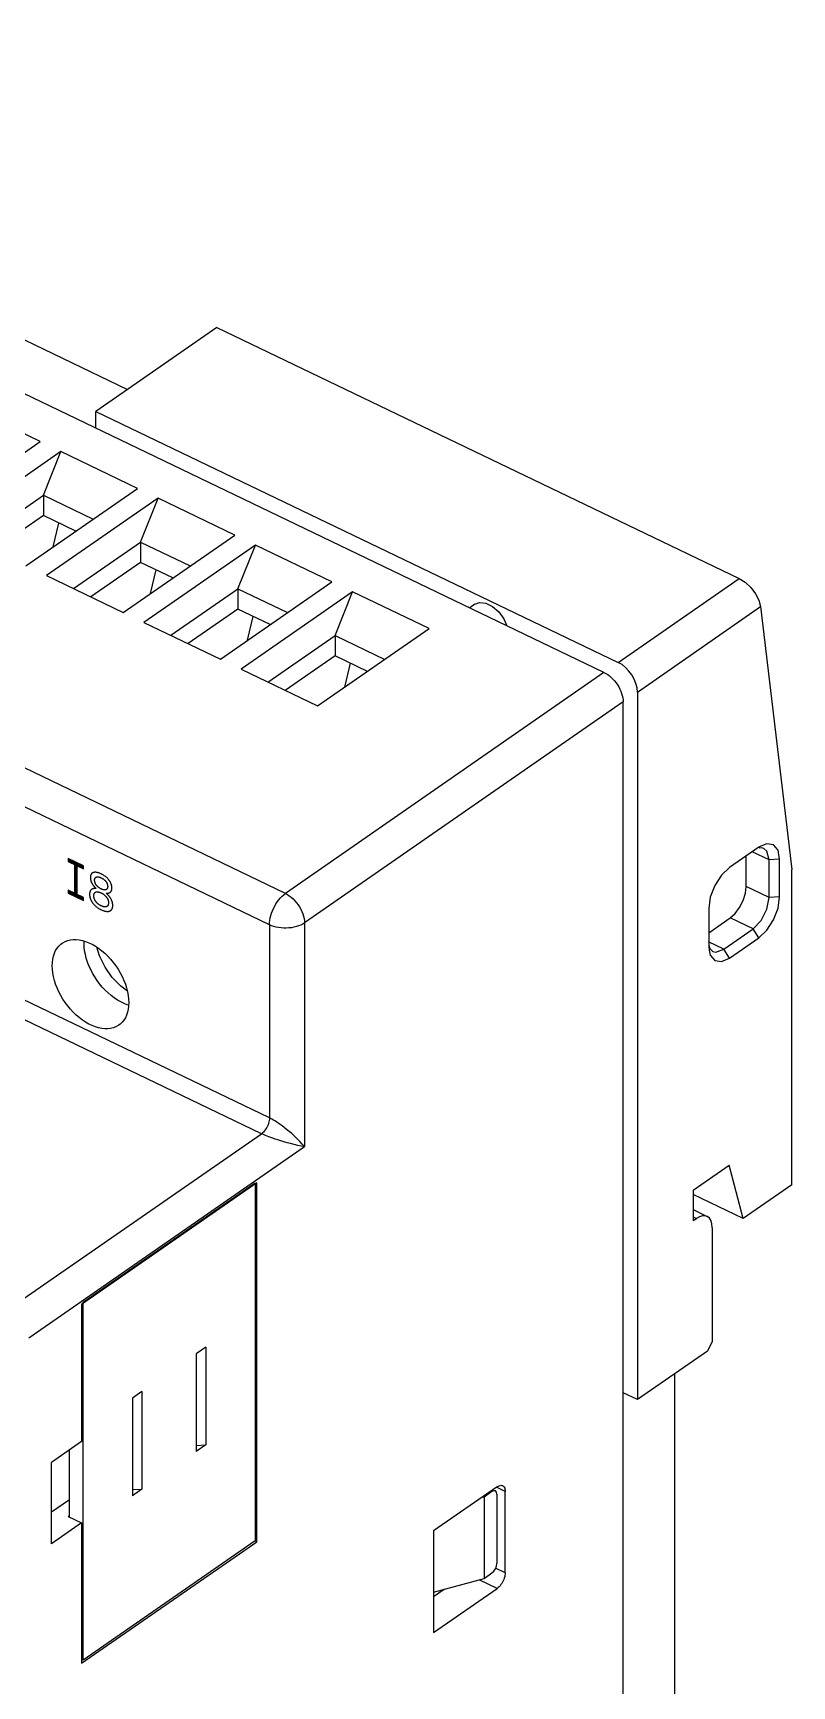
# Model space of a CAD drawing. Extents: x 0 to 420, y 0 to 297.
# Drawn here: x 211.7 to 242.1, y 151.5 to 217.9 of the extents above; entities that cross this region are included whole.
import ezdxf

# ---------------------------------------------------------------- set-up
doc = ezdxf.new("R2010")
doc.units = 0
doc.header["$LTSCALE"] = 23.1
doc.layers.add('40000_ISO', color=7, linetype='CONTINUOUS')

msp = doc.modelspace()

# ---------------------------------------------------------------- linework, layer by layer
at = {"layer": '40000_ISO', "color": 7, "linetype": 'CONTINUOUS'}
for p, q in [((234.595, 192.178), (181.183, 217.852)), ((221.798, 183.304), (168.387, 208.978)), ((205.977, 208.099), (215.459, 203.542)), ((221.158, 182.044), (167.747, 207.718)), ((219.048, 206.031), (214.19, 202.662)), ((219.048, 206.031), (240.028, 195.946)), ((211.955, 201.445), (208.881, 202.923)), ((214.19, 201.986), (214.19, 202.662)), ((214.19, 202.662), (235.171, 192.577)), ((207.476, 198.34), (211.955, 201.445)), ((212.785, 201.047), (208.306, 197.941)), ((212.081, 199.291), (212.785, 201.047)), ((215.859, 199.569), (212.785, 201.047)), ((221.158, 174.287), (167.747, 199.961)), ((220.838, 173.657), (167.427, 199.331)), ((209.385, 197.422), (212.081, 199.291)), ((211.38, 196.463), (215.859, 199.569)), ((212.081, 199.291), (212.081, 198.475)), ((212.081, 199.291), (214.075, 198.332)), ((216.689, 199.17), (212.21, 196.064)), ((215.985, 197.414), (216.689, 199.17)), ((219.763, 197.692), (216.689, 199.17)), ((212.081, 198.475), (210.081, 197.087)), ((213.38, 197.85), (212.081, 198.475)), ((212.472, 197.221), (212.701, 198.176)), ((213.289, 195.545), (215.985, 197.414)), ((215.284, 194.586), (219.763, 197.692)), ((215.985, 197.414), (215.985, 196.598)), ((215.985, 197.414), (217.979, 196.456)), ((220.593, 197.293), (216.114, 194.188)), ((219.889, 195.538), (220.593, 197.293)), ((223.667, 195.816), (220.593, 197.293)), ((215.985, 196.598), (213.985, 195.211)), ((217.284, 195.974), (215.985, 196.598)), ((212.21, 196.064), (215.284, 194.586)), ((216.376, 195.344), (216.605, 196.3)), ((219.188, 192.71), (223.667, 195.816)), ((235.171, 192.577), (240.028, 195.946)), ((240.028, 195.946), (240.269, 195.796)), ((240.269, 195.796), (240.495, 195.587)), ((217.193, 193.669), (219.889, 195.538)), ((219.889, 195.538), (219.889, 194.721)), ((219.889, 195.538), (221.884, 194.579)), ((224.497, 195.417), (220.018, 192.311)), ((223.793, 193.661), (224.497, 195.417)), ((227.571, 193.939), (224.497, 195.417)), ((240.495, 195.587), (240.686, 195.338)), ((240.686, 195.338), (240.821, 195.075)), ((219.889, 194.721), (217.889, 193.334)), ((221.188, 194.097), (219.889, 194.721)), ((229.413, 194.913), (229.206, 194.769)), ((229.413, 194.913), (229.599, 194.983)), ((229.599, 194.983), (229.85, 194.959)), ((229.85, 194.959), (230.117, 194.831)), ((230.117, 194.831), (230.368, 194.613)), ((230.368, 194.613), (230.572, 194.333)), ((235.939, 191.391), (240.887, 194.822)), ((240.821, 195.075), (240.887, 194.822)), ((240.887, 194.822), (242.146, 184.264)), ((216.114, 194.188), (219.188, 192.71)), ((220.28, 193.468), (220.509, 194.423)), ((223.092, 190.833), (227.571, 193.939)), ((230.572, 194.333), (230.692, 194.054)), ((221.097, 191.792), (223.793, 193.661)), ((223.793, 193.661), (223.793, 192.845)), ((223.793, 193.661), (225.788, 192.703)), ((223.793, 192.845), (221.793, 191.458)), ((225.092, 192.22), (223.793, 192.845)), ((224.184, 191.591), (224.413, 192.547)), ((235.321, 192.49), (235.171, 192.577)), ((235.465, 192.374), (235.321, 192.49)), ((220.018, 192.311), (223.092, 190.833)), ((234.595, 192.178), (221.798, 183.304)), ((234.595, 192.178), (234.67, 192.138)), ((234.67, 192.138), (234.745, 192.09)), ((234.745, 192.09), (234.818, 192.035)), ((234.818, 192.035), (234.889, 191.974)), ((234.889, 191.974), (234.957, 191.908)), ((234.957, 191.908), (235.022, 191.835)), ((235.022, 191.835), (235.083, 191.758)), ((235.598, 192.234), (235.465, 192.374)), ((235.714, 192.077), (235.598, 192.234)), ((235.81, 191.907), (235.714, 192.077)), ((235.881, 191.732), (235.81, 191.907)), ((235.083, 191.758), (235.138, 191.678)), ((235.138, 191.678), (235.189, 191.594)), ((235.189, 191.594), (235.234, 191.508)), ((235.234, 191.508), (235.273, 191.42)), ((235.273, 191.42), (235.305, 191.333)), ((235.305, 191.333), (235.33, 191.245)), ((235.33, 191.245), (235.349, 191.158)), ((235.349, 191.158), (235.36, 191.074)), ((235.924, 191.558), (235.881, 191.732)), ((235.939, 191.391), (235.924, 191.558)), ((235.939, 191.391), (235.939, 162.977)), ((235.363, 190.992), (222.567, 182.118)), ((235.36, 191.074), (235.363, 190.992)), ((235.363, 119.14), (235.363, 190.992)), ((240.89, 185.206), (240.818, 185.16)), ((241.136, 185.3), (240.89, 185.206)), ((241.406, 185.257), (241.136, 185.3)), ((241.586, 185.038), (241.406, 185.257)), ((213.074, 184.705), (213.074, 184.583)), ((213.688, 184.41), (213.074, 184.705)), ((213.688, 184.369), (213.074, 184.664)), ((213.688, 184.328), (213.074, 184.624)), ((213.074, 184.583), (213.688, 184.287)), ((240.818, 185.16), (239.634, 184.339)), ((240.305, 183.586), (240.305, 184.805)), ((241.227, 184.653), (240.554, 184.977)), ((240.907, 185.139), (240.831, 185.116)), ((241.021, 185.111), (240.907, 185.139)), ((241.142, 185.002), (241.021, 185.111)), ((241.227, 184.653), (241.142, 185.002)), ((241.65, 184.676), (241.227, 184.653)), ((241.227, 183.143), (241.227, 184.653)), ((241.65, 184.676), (241.586, 185.038)), ((241.65, 183.165), (241.65, 184.676)), ((213.323, 184.463), (213.323, 183.32)), ((213.362, 184.444), (213.362, 183.301)), ((213.4, 184.426), (213.4, 183.283)), ((213.439, 183.264), (213.439, 184.407)), ((213.688, 184.287), (213.688, 184.41)), ((213.968, 183.978), (213.967, 183.967)), ((213.967, 183.967), (213.967, 183.955)), ((213.967, 183.955), (213.967, 183.943)), ((213.967, 183.943), (213.967, 183.93)), ((213.967, 183.93), (213.967, 183.917)), ((213.967, 183.917), (213.968, 183.903)), ((213.97, 183.99), (213.968, 183.978)), ((213.968, 183.903), (213.97, 183.89)), ((213.971, 184.001), (213.97, 183.99)), ((213.97, 183.89), (213.972, 183.877)), ((213.973, 184.012), (213.971, 184.001)), ((213.972, 183.877), (213.974, 183.863)), ((213.976, 184.023), (213.973, 184.012)), ((213.974, 183.863), (213.977, 183.849)), ((213.979, 184.033), (213.976, 184.023)), ((213.977, 183.849), (213.98, 183.835)), ((213.982, 184.043), (213.979, 184.033)), ((213.986, 184.052), (213.982, 184.043)), ((213.99, 184.061), (213.986, 184.052)), ((213.994, 184.069), (213.99, 184.061)), ((213.999, 184.077), (213.994, 184.069)), ((214.004, 184.085), (213.999, 184.077)), ((214.01, 184.092), (214.004, 184.085)), ((214.016, 184.099), (214.01, 184.092)), ((214.022, 184.105), (214.016, 184.099)), ((214.029, 184.111), (214.022, 184.105)), ((214.036, 184.117), (214.029, 184.111)), ((214.044, 184.122), (214.036, 184.117)), ((214.052, 184.127), (214.044, 184.122)), ((214.061, 184.131), (214.052, 184.127)), ((214.069, 184.135), (214.061, 184.131)), ((214.078, 184.139), (214.069, 184.135)), ((214.087, 184.142), (214.078, 184.139)), ((214.097, 184.145), (214.087, 184.142)), ((214.107, 184.147), (214.097, 184.145)), ((214.118, 184.149), (214.107, 184.147)), ((214.13, 184.151), (214.118, 184.149)), ((214.142, 184.152), (214.13, 184.151)), ((214.138, 183.843), (214.139, 183.852)), ((214.139, 183.86), (214.14, 183.868)), ((214.139, 183.852), (214.139, 183.86)), ((214.14, 183.868), (214.141, 183.876)), ((214.141, 183.876), (214.143, 183.884)), ((214.154, 184.153), (214.142, 184.152)), ((214.143, 183.884), (214.145, 183.892)), ((214.145, 183.892), (214.147, 183.899)), ((214.147, 183.899), (214.15, 183.906)), ((214.15, 183.906), (214.153, 183.914)), ((214.153, 183.914), (214.156, 183.92)), ((214.167, 184.153), (214.154, 184.153)), ((214.156, 183.92), (214.16, 183.927)), ((214.16, 183.927), (214.165, 183.933)), ((214.165, 183.933), (214.169, 183.938)), ((214.179, 184.152), (214.167, 184.153)), ((214.169, 183.938), (214.174, 183.943)), ((214.174, 183.943), (214.179, 183.947)), ((214.192, 184.152), (214.179, 184.152)), ((214.179, 183.947), (214.184, 183.951)), ((214.184, 183.951), (214.189, 183.955)), ((214.189, 183.955), (214.195, 183.958)), ((214.208, 184.15), (214.192, 184.152)), ((214.195, 183.958), (214.201, 183.96)), ((214.201, 183.96), (214.207, 183.963)), ((214.207, 183.963), (214.213, 183.965)), ((214.224, 184.148), (214.208, 184.15)), ((214.213, 183.965), (214.219, 183.967)), ((214.219, 183.967), (214.228, 183.968)), ((214.24, 184.145), (214.224, 184.148)), ((214.228, 183.968), (214.236, 183.97)), ((214.236, 183.97), (214.244, 183.97)), ((214.257, 184.141), (214.24, 184.145)), ((214.244, 183.97), (214.253, 183.971)), ((214.253, 183.971), (214.262, 183.971)), ((214.273, 184.137), (214.257, 184.141)), ((214.262, 183.971), (214.271, 183.97)), ((214.271, 183.97), (214.281, 183.969)), ((214.29, 184.132), (214.273, 184.137)), ((214.281, 183.969), (214.29, 183.968)), ((214.308, 184.126), (214.29, 184.132)), ((214.29, 183.968), (214.3, 183.966)), ((214.3, 183.966), (214.311, 183.964)), ((214.327, 184.12), (214.308, 184.126)), ((214.311, 183.964), (214.321, 183.961)), ((214.321, 183.961), (214.331, 183.958)), ((214.345, 184.113), (214.327, 184.12)), ((214.331, 183.958), (214.342, 183.955)), ((214.342, 183.955), (214.354, 183.951)), ((214.363, 184.105), (214.345, 184.113)), ((214.354, 183.951), (214.365, 183.946)), ((214.382, 184.097), (214.363, 184.105)), ((214.365, 183.946), (214.377, 183.941)), ((214.377, 183.941), (214.388, 183.936)), ((214.4, 184.088), (214.382, 184.097)), ((214.388, 183.936), (214.4, 183.931)), ((214.418, 184.079), (214.4, 184.088)), ((214.4, 183.931), (214.412, 183.925)), ((214.412, 183.925), (214.423, 183.919)), ((214.437, 184.07), (214.418, 184.079)), ((214.423, 183.919), (214.435, 183.913)), ((214.435, 183.913), (214.446, 183.906)), ((214.455, 184.06), (214.437, 184.07)), ((214.446, 183.906), (214.458, 183.899)), ((214.474, 184.049), (214.455, 184.06)), ((214.458, 183.899), (214.469, 183.892)), ((214.469, 183.892), (214.479, 183.885)), ((214.492, 184.038), (214.474, 184.049)), ((214.479, 183.885), (214.489, 183.878)), ((214.489, 183.878), (214.5, 183.871)), ((214.51, 184.026), (214.492, 184.038)), ((214.5, 183.871), (214.51, 183.863)), ((214.527, 184.015), (214.51, 184.026)), ((214.51, 183.863), (214.519, 183.855)), ((214.519, 183.855), (214.529, 183.846)), ((214.543, 184.003), (214.527, 184.015)), ((214.56, 183.991), (214.543, 184.003)), ((214.576, 183.979), (214.56, 183.991)), ((214.592, 183.965), (214.576, 183.979)), ((214.608, 183.952), (214.592, 183.965)), ((214.623, 183.938), (214.608, 183.952)), ((214.637, 183.924), (214.623, 183.938)), ((214.652, 183.91), (214.637, 183.924)), ((214.666, 183.895), (214.652, 183.91)), ((214.68, 183.88), (214.666, 183.895)), ((214.694, 183.865), (214.68, 183.88)), ((214.704, 183.852), (214.694, 183.865)), ((214.715, 183.839), (214.704, 183.852)), ((239.316, 184.038), (239.046, 183.621)), ((239.634, 184.339), (239.316, 184.038)), ((242.146, 171.608), (242.146, 184.264)), ((213.074, 183.44), (213.074, 183.317)), ((213.688, 183.144), (213.074, 183.44)), ((213.074, 183.399), (213.688, 183.103)), ((213.688, 183.063), (213.074, 183.358)), ((213.074, 183.317), (213.688, 183.022)), ((213.935, 183.285), (213.934, 183.269)), ((213.934, 183.269), (213.934, 183.254)), ((213.934, 183.254), (213.935, 183.239)), ((213.937, 183.315), (213.935, 183.3)), ((213.935, 183.3), (213.935, 183.285)), ((213.935, 183.239), (213.936, 183.223)), ((213.936, 183.223), (213.938, 183.207)), ((213.939, 183.33), (213.937, 183.315)), ((213.938, 183.207), (213.94, 183.191)), ((213.941, 183.344), (213.939, 183.33)), ((213.94, 183.191), (213.943, 183.175)), ((213.945, 183.358), (213.941, 183.344)), ((213.949, 183.371), (213.945, 183.358)), ((213.953, 183.384), (213.949, 183.371)), ((213.958, 183.395), (213.953, 183.384)), ((213.964, 183.406), (213.958, 183.395)), ((213.97, 183.417), (213.964, 183.406)), ((213.976, 183.427), (213.97, 183.417)), ((213.984, 183.436), (213.976, 183.427)), ((213.98, 183.835), (213.983, 183.822)), ((213.983, 183.822), (213.987, 183.809)), ((213.991, 183.445), (213.984, 183.436)), ((213.987, 183.809), (213.992, 183.795)), ((214, 183.453), (213.991, 183.445)), ((213.992, 183.795), (213.997, 183.782)), ((213.997, 183.782), (214.002, 183.769)), ((214.01, 183.461), (214, 183.453)), ((214.002, 183.769), (214.007, 183.755)), ((214.007, 183.755), (214.013, 183.742)), ((214.019, 183.468), (214.01, 183.461)), ((214.013, 183.742), (214.02, 183.729)), ((214.03, 183.475), (214.019, 183.468)), ((214.02, 183.729), (214.027, 183.715)), ((214.027, 183.715), (214.034, 183.702)), ((214.04, 183.48), (214.03, 183.475)), ((214.034, 183.702), (214.042, 183.688)), ((214.052, 183.485), (214.04, 183.48)), ((214.042, 183.688), (214.05, 183.675)), ((214.05, 183.675), (214.059, 183.662)), ((214.063, 183.49), (214.052, 183.485)), ((214.059, 183.662), (214.068, 183.649)), ((214.077, 183.494), (214.063, 183.49)), ((214.068, 183.649), (214.077, 183.636)), ((214.077, 183.636), (214.086, 183.623)), ((214.091, 183.498), (214.077, 183.494)), ((214.086, 183.623), (214.095, 183.612)), ((214.105, 183.501), (214.091, 183.498)), ((214.095, 183.612), (214.104, 183.601)), ((214.104, 183.601), (214.113, 183.59)), ((214.12, 183.503), (214.105, 183.501)), ((214.106, 183.229), (214.107, 183.239)), ((214.106, 183.22), (214.106, 183.229)), ((214.106, 183.21), (214.106, 183.22)), ((214.106, 183.198), (214.106, 183.21)), ((214.106, 183.186), (214.106, 183.198)), ((214.107, 183.174), (214.106, 183.186)), ((214.107, 183.239), (214.108, 183.248)), ((214.108, 183.248), (214.109, 183.257)), ((214.109, 183.257), (214.111, 183.266)), ((214.111, 183.266), (214.113, 183.275)), ((214.113, 183.59), (214.123, 183.579)), ((214.113, 183.275), (214.116, 183.283)), ((214.116, 183.283), (214.119, 183.292)), ((214.119, 183.292), (214.122, 183.3)), ((214.136, 183.504), (214.12, 183.503)), ((214.122, 183.3), (214.126, 183.307)), ((214.123, 183.579), (214.132, 183.568)), ((214.126, 183.307), (214.13, 183.315)), ((214.13, 183.315), (214.135, 183.321)), ((214.132, 183.568), (214.142, 183.558)), ((214.135, 183.321), (214.14, 183.328)), ((214.151, 183.504), (214.136, 183.504)), ((214.138, 183.835), (214.138, 183.843)), ((214.138, 183.826), (214.138, 183.835)), ((214.138, 183.817), (214.138, 183.826)), ((214.139, 183.808), (214.138, 183.817)), ((214.14, 183.798), (214.139, 183.808)), ((214.141, 183.789), (214.14, 183.798)), ((214.14, 183.328), (214.146, 183.334)), ((214.143, 183.78), (214.141, 183.789)), ((214.142, 183.558), (214.152, 183.548)), ((214.145, 183.77), (214.143, 183.78)), ((214.147, 183.761), (214.145, 183.77)), ((214.146, 183.334), (214.151, 183.339)), ((214.15, 183.751), (214.147, 183.761)), ((214.153, 183.741), (214.15, 183.751)), ((214.168, 183.504), (214.151, 183.504)), ((214.151, 183.339), (214.157, 183.343)), ((214.152, 183.548), (214.161, 183.538)), ((214.156, 183.73), (214.153, 183.741)), ((214.16, 183.72), (214.156, 183.73)), ((214.157, 183.343), (214.163, 183.347)), ((214.164, 183.71), (214.16, 183.72)), ((214.161, 183.538), (214.172, 183.528)), ((214.163, 183.347), (214.169, 183.351)), ((214.169, 183.7), (214.164, 183.71)), ((214.185, 183.503), (214.168, 183.504)), ((214.174, 183.69), (214.169, 183.7)), ((214.169, 183.351), (214.176, 183.354)), ((214.172, 183.528), (214.182, 183.519)), ((214.179, 183.681), (214.174, 183.69)), ((214.176, 183.354), (214.182, 183.357)), ((214.184, 183.673), (214.179, 183.681)), ((214.182, 183.519), (214.192, 183.509)), ((214.182, 183.357), (214.189, 183.36)), ((214.189, 183.664), (214.184, 183.673)), ((214.203, 183.5), (214.185, 183.503)), ((214.194, 183.655), (214.189, 183.664)), ((214.189, 183.36), (214.196, 183.362)), ((214.192, 183.509), (214.203, 183.5)), ((214.2, 183.647), (214.194, 183.655)), ((214.196, 183.362), (214.205, 183.364)), ((214.206, 183.639), (214.2, 183.647)), ((214.205, 183.364), (214.215, 183.366)), ((214.212, 183.631), (214.206, 183.639)), ((214.219, 183.623), (214.212, 183.631)), ((214.215, 183.366), (214.224, 183.367)), ((214.227, 183.613), (214.219, 183.623)), ((214.224, 183.367), (214.234, 183.368)), ((214.235, 183.604), (214.227, 183.613)), ((214.234, 183.368), (214.244, 183.368)), ((214.243, 183.594), (214.235, 183.604)), ((214.252, 183.585), (214.243, 183.594)), ((214.244, 183.368), (214.254, 183.368)), ((214.261, 183.577), (214.252, 183.585)), ((214.254, 183.368), (214.265, 183.367)), ((214.27, 183.569), (214.261, 183.577)), ((214.265, 183.367), (214.276, 183.366)), ((214.28, 183.56), (214.27, 183.569)), ((214.276, 183.366), (214.288, 183.364)), ((214.29, 183.552), (214.28, 183.56)), ((214.288, 183.364), (214.299, 183.362)), ((214.3, 183.544), (214.29, 183.552)), ((214.299, 183.362), (214.311, 183.359)), ((214.31, 183.536), (214.3, 183.544)), ((214.32, 183.529), (214.31, 183.536)), ((214.311, 183.359), (214.322, 183.356)), ((214.33, 183.522), (214.32, 183.529)), ((214.322, 183.356), (214.335, 183.352)), ((214.342, 183.514), (214.33, 183.522)), ((214.335, 183.352), (214.348, 183.347)), ((214.354, 183.507), (214.342, 183.514)), ((214.348, 183.347), (214.361, 183.342)), ((214.365, 183.501), (214.354, 183.507)), ((214.361, 183.342), (214.374, 183.337)), ((214.377, 183.494), (214.365, 183.501)), ((214.374, 183.337), (214.387, 183.331)), ((214.388, 183.488), (214.377, 183.494)), ((214.387, 183.331), (214.4, 183.325)), ((214.4, 183.482), (214.388, 183.488)), ((214.412, 183.477), (214.4, 183.482)), ((214.4, 183.325), (214.413, 183.319)), ((214.423, 183.472), (214.412, 183.477)), ((214.413, 183.319), (214.426, 183.312)), ((214.435, 183.467), (214.423, 183.472)), ((214.426, 183.312), (214.439, 183.305)), ((214.447, 183.463), (214.435, 183.467)), ((214.439, 183.305), (214.452, 183.297)), ((214.458, 183.459), (214.447, 183.463)), ((214.452, 183.297), (214.465, 183.289)), ((214.47, 183.455), (214.458, 183.459)), ((214.465, 183.289), (214.478, 183.281)), ((214.48, 183.452), (214.47, 183.455)), ((214.478, 183.281), (214.49, 183.273)), ((214.49, 183.449), (214.48, 183.452)), ((214.5, 183.447), (214.49, 183.449)), ((214.49, 183.273), (214.501, 183.264)), ((214.51, 183.446), (214.5, 183.447)), ((214.501, 183.264), (214.513, 183.256)), ((214.52, 183.444), (214.51, 183.446)), ((214.513, 183.256), (214.524, 183.247)), ((214.53, 183.443), (214.52, 183.444)), ((214.524, 183.247), (214.535, 183.237)), ((214.529, 183.846), (214.538, 183.838)), ((214.539, 183.443), (214.53, 183.443)), ((214.535, 183.237), (214.547, 183.227)), ((214.538, 183.838), (214.547, 183.83)), ((214.548, 183.443), (214.539, 183.443)), ((214.547, 183.83), (214.556, 183.821)), ((214.547, 183.227), (214.557, 183.218)), ((214.557, 183.444), (214.548, 183.443)), ((214.556, 183.821), (214.564, 183.812)), ((214.565, 183.445), (214.557, 183.444)), ((214.557, 183.218), (214.567, 183.208)), ((214.564, 183.812), (214.572, 183.803)), ((214.573, 183.446), (214.565, 183.445)), ((214.567, 183.208), (214.577, 183.198)), ((214.572, 183.803), (214.581, 183.793)), ((214.582, 183.448), (214.573, 183.446)), ((214.577, 183.198), (214.586, 183.187)), ((214.581, 183.793), (214.582, 183.791)), ((214.582, 183.791), (214.589, 183.783)), ((214.588, 183.45), (214.582, 183.448)), ((214.586, 183.187), (214.596, 183.177)), ((214.594, 183.452), (214.588, 183.45)), ((214.589, 183.783), (214.596, 183.774)), ((214.6, 183.455), (214.594, 183.452)), ((214.596, 183.774), (214.602, 183.764)), ((214.61, 183.299), (214.597, 183.31)), ((214.597, 183.31), (214.611, 183.309)), ((214.606, 183.458), (214.6, 183.455)), ((214.602, 183.764), (214.609, 183.755)), ((214.611, 183.461), (214.606, 183.458)), ((214.609, 183.755), (214.615, 183.746)), ((214.623, 183.288), (214.61, 183.299)), ((214.616, 183.464), (214.611, 183.461)), ((214.611, 183.309), (214.625, 183.308)), ((214.615, 183.746), (214.62, 183.736)), ((214.621, 183.468), (214.616, 183.464)), ((214.62, 183.736), (214.626, 183.726)), ((214.626, 183.473), (214.621, 183.468)), ((214.635, 183.277), (214.623, 183.288)), ((214.625, 183.308), (214.639, 183.308)), ((214.626, 183.726), (214.631, 183.716)), ((214.631, 183.478), (214.626, 183.473)), ((214.631, 183.716), (214.635, 183.706)), ((214.636, 183.484), (214.631, 183.478)), ((214.635, 183.706), (214.64, 183.696)), ((214.647, 183.266), (214.635, 183.277)), ((214.64, 183.49), (214.636, 183.484)), ((214.639, 183.308), (214.652, 183.308)), ((214.64, 183.696), (214.644, 183.686)), ((214.644, 183.496), (214.64, 183.49)), ((214.644, 183.686), (214.647, 183.676)), ((214.647, 183.503), (214.644, 183.496)), ((214.647, 183.676), (214.65, 183.666)), ((214.65, 183.51), (214.647, 183.503)), ((214.659, 183.254), (214.647, 183.266)), ((214.65, 183.666), (214.653, 183.656)), ((214.653, 183.517), (214.65, 183.51)), ((214.652, 183.308), (214.665, 183.309)), ((214.653, 183.656), (214.655, 183.646)), ((214.655, 183.525), (214.653, 183.517)), ((214.655, 183.646), (214.657, 183.637)), ((214.657, 183.533), (214.655, 183.525)), ((214.657, 183.637), (214.659, 183.628)), ((214.659, 183.54), (214.657, 183.533)), ((214.659, 183.628), (214.66, 183.619)), ((214.66, 183.549), (214.659, 183.54)), ((214.671, 183.242), (214.659, 183.254)), ((214.66, 183.619), (214.661, 183.609)), ((214.661, 183.557), (214.66, 183.549)), ((214.661, 183.609), (214.662, 183.6)), ((214.662, 183.565), (214.661, 183.557)), ((214.662, 183.6), (214.662, 183.591)), ((214.662, 183.591), (214.662, 183.583)), ((214.662, 183.583), (214.662, 183.574)), ((214.662, 183.574), (214.662, 183.565)), ((214.665, 183.309), (214.678, 183.311)), ((214.683, 183.23), (214.671, 183.242)), ((214.678, 183.311), (214.69, 183.314)), ((214.694, 183.217), (214.683, 183.23)), ((214.69, 183.314), (214.702, 183.317)), ((214.706, 183.204), (214.694, 183.217)), ((214.702, 183.317), (214.714, 183.321)), ((214.717, 183.191), (214.706, 183.204)), ((214.714, 183.321), (214.725, 183.325)), ((214.725, 183.825), (214.715, 183.839)), ((214.727, 183.178), (214.717, 183.191)), ((214.735, 183.811), (214.725, 183.825)), ((214.725, 183.325), (214.735, 183.33)), ((214.745, 183.797), (214.735, 183.811)), ((214.735, 183.33), (214.745, 183.335)), ((214.754, 183.783), (214.745, 183.797)), ((214.745, 183.335), (214.754, 183.341)), ((214.763, 183.769), (214.754, 183.783)), ((214.754, 183.341), (214.763, 183.347)), ((214.771, 183.754), (214.763, 183.769)), ((214.763, 183.347), (214.772, 183.355)), ((214.78, 183.738), (214.771, 183.754)), ((214.772, 183.355), (214.78, 183.363)), ((214.788, 183.722), (214.78, 183.738)), ((214.78, 183.363), (214.788, 183.371)), ((214.795, 183.706), (214.788, 183.722)), ((214.788, 183.371), (214.794, 183.379)), ((214.794, 183.379), (214.801, 183.389)), ((214.802, 183.69), (214.795, 183.706)), ((214.801, 183.389), (214.806, 183.399)), ((214.808, 183.674), (214.802, 183.69)), ((214.806, 183.399), (214.811, 183.409)), ((214.813, 183.658), (214.808, 183.674)), ((214.811, 183.409), (214.816, 183.42)), ((214.818, 183.641), (214.813, 183.658)), ((214.816, 183.42), (214.82, 183.431)), ((214.822, 183.626), (214.818, 183.641)), ((214.82, 183.431), (214.824, 183.443)), ((214.825, 183.612), (214.822, 183.626)), ((214.824, 183.443), (214.827, 183.456)), ((214.828, 183.597), (214.825, 183.612)), ((214.827, 183.456), (214.829, 183.469)), ((214.83, 183.582), (214.828, 183.597)), ((214.829, 183.469), (214.831, 183.483)), ((214.831, 183.568), (214.83, 183.582)), ((214.832, 183.554), (214.831, 183.568)), ((214.831, 183.483), (214.832, 183.497)), ((214.833, 183.54), (214.832, 183.554)), ((214.832, 183.497), (214.833, 183.511)), ((214.833, 183.526), (214.833, 183.54)), ((214.833, 183.511), (214.833, 183.526)), ((221.6, 183.127), (221.665, 183.194)), ((221.665, 183.194), (221.731, 183.253)), ((221.731, 183.253), (221.798, 183.304)), ((221.798, 183.304), (221.878, 183.261)), ((221.878, 183.261), (221.958, 183.209)), ((221.958, 183.209), (222.036, 183.15)), ((239.046, 183.621), (238.866, 183.151)), ((240.183, 183.021), (240.274, 183.312)), ((240.274, 183.312), (240.305, 183.586)), ((241.227, 183.143), (240.305, 183.586)), ((213.688, 183.022), (213.688, 183.144)), ((213.943, 183.175), (213.947, 183.158)), ((213.947, 183.158), (213.951, 183.142)), ((213.951, 183.142), (213.956, 183.124)), ((213.956, 183.124), (213.961, 183.106)), ((213.961, 183.106), (213.967, 183.089)), ((213.967, 183.089), (213.974, 183.071)), ((213.974, 183.071), (213.982, 183.053)), ((213.982, 183.053), (213.99, 183.035)), ((213.99, 183.035), (213.999, 183.018)), ((213.999, 183.018), (214.008, 183.002)), ((214.008, 183.002), (214.017, 182.986)), ((214.017, 182.986), (214.027, 182.971)), ((214.027, 182.971), (214.037, 182.956)), ((214.037, 182.956), (214.047, 182.941)), ((214.047, 182.941), (214.058, 182.926)), ((214.058, 182.926), (214.069, 182.911)), ((214.069, 182.911), (214.081, 182.897)), ((214.081, 182.897), (214.095, 182.88)), ((214.095, 182.88), (214.11, 182.863)), ((214.109, 183.162), (214.107, 183.174)), ((214.11, 183.15), (214.109, 183.162)), ((214.113, 183.138), (214.11, 183.15)), ((214.11, 182.863), (214.126, 182.846)), ((214.115, 183.125), (214.113, 183.138)), ((214.118, 183.114), (214.115, 183.125)), ((214.122, 183.102), (214.118, 183.114)), ((214.126, 183.09), (214.122, 183.102)), ((214.13, 183.079), (214.126, 183.09)), ((214.126, 182.846), (214.141, 182.83)), ((214.135, 183.067), (214.13, 183.079)), ((214.14, 183.056), (214.135, 183.067)), ((214.145, 183.044), (214.14, 183.056)), ((214.141, 182.83), (214.157, 182.815)), ((214.151, 183.033), (214.145, 183.044)), ((214.157, 183.021), (214.151, 183.033)), ((214.164, 183.01), (214.157, 183.021)), ((214.157, 182.815), (214.173, 182.8)), ((214.171, 182.999), (214.164, 183.01)), ((214.179, 182.988), (214.171, 182.999)), ((214.173, 182.8), (214.191, 182.784)), ((214.187, 182.978), (214.179, 182.988)), ((214.194, 182.967), (214.187, 182.978)), ((214.191, 182.784), (214.208, 182.77)), ((214.196, 182.965), (214.194, 182.967)), ((214.205, 182.954), (214.196, 182.965)), ((214.214, 182.944), (214.205, 182.954)), ((214.208, 182.77), (214.226, 182.756)), ((214.224, 182.933), (214.214, 182.944)), ((214.233, 182.923), (214.224, 182.933)), ((214.226, 182.756), (214.244, 182.742)), ((214.243, 182.914), (214.233, 182.923)), ((214.253, 182.904), (214.243, 182.914)), ((214.244, 182.742), (214.262, 182.729)), ((214.264, 182.894), (214.253, 182.904)), ((214.262, 182.729), (214.28, 182.717)), ((214.275, 182.885), (214.264, 182.894)), ((214.286, 182.876), (214.275, 182.885)), ((214.28, 182.717), (214.3, 182.704)), ((214.298, 182.867), (214.286, 182.876)), ((214.31, 182.858), (214.298, 182.867)), ((214.3, 182.704), (214.32, 182.691)), ((214.321, 182.85), (214.31, 182.858)), ((214.32, 182.691), (214.34, 182.68)), ((214.334, 182.842), (214.321, 182.85)), ((214.347, 182.834), (214.334, 182.842)), ((214.34, 182.68), (214.36, 182.669)), ((214.36, 182.826), (214.347, 182.834)), ((214.374, 182.819), (214.36, 182.826)), ((214.36, 182.669), (214.38, 182.658)), ((214.387, 182.812), (214.374, 182.819)), ((214.38, 182.658), (214.4, 182.648)), ((214.4, 182.806), (214.387, 182.812)), ((214.413, 182.799), (214.4, 182.806)), ((214.4, 182.648), (214.42, 182.639)), ((214.426, 182.794), (214.413, 182.799)), ((214.42, 182.639), (214.44, 182.63)), ((214.44, 182.788), (214.426, 182.794)), ((214.453, 182.783), (214.44, 182.788)), ((214.44, 182.63), (214.461, 182.622)), ((214.466, 182.779), (214.453, 182.783)), ((214.461, 182.622), (214.481, 182.614)), ((214.479, 182.775), (214.466, 182.779)), ((214.491, 182.772), (214.479, 182.775)), ((214.481, 182.614), (214.501, 182.607)), ((214.502, 182.769), (214.491, 182.772)), ((214.501, 182.607), (214.521, 182.601)), ((214.514, 182.766), (214.502, 182.769)), ((214.525, 182.765), (214.514, 182.766)), ((214.521, 182.601), (214.539, 182.596)), ((214.536, 182.763), (214.525, 182.765)), ((214.547, 182.763), (214.536, 182.763)), ((214.539, 182.596), (214.557, 182.591)), ((214.558, 182.763), (214.547, 182.763)), ((214.557, 182.591), (214.575, 182.588)), ((214.568, 182.763), (214.558, 182.763)), ((214.577, 182.764), (214.568, 182.763)), ((214.575, 182.588), (214.592, 182.585)), ((214.587, 182.765), (214.577, 182.764)), ((214.596, 182.767), (214.587, 182.765)), ((214.592, 182.585), (214.61, 182.582)), ((214.596, 183.177), (214.605, 183.166)), ((214.606, 182.77), (214.596, 182.767)), ((214.605, 183.166), (214.612, 183.157)), ((214.613, 182.772), (214.606, 182.77)), ((214.61, 182.582), (214.619, 182.582)), ((214.612, 183.157), (214.619, 183.147)), ((214.619, 182.775), (214.613, 182.772)), ((214.619, 183.147), (214.625, 183.138)), ((214.626, 182.778), (214.619, 182.775)), ((214.619, 182.582), (214.627, 182.581)), ((214.625, 183.138), (214.632, 183.129)), ((214.633, 182.781), (214.626, 182.778)), ((214.627, 182.581), (214.641, 182.58)), ((214.632, 183.129), (214.638, 183.119)), ((214.639, 182.785), (214.633, 182.781)), ((214.638, 183.119), (214.644, 183.109)), ((214.645, 182.789), (214.639, 182.785)), ((214.641, 182.58), (214.655, 182.58)), ((214.644, 183.109), (214.65, 183.099)), ((214.65, 182.794), (214.645, 182.789)), ((214.65, 183.099), (214.655, 183.089)), ((214.655, 182.799), (214.65, 182.794)), ((214.655, 183.089), (214.661, 183.078)), ((214.661, 182.805), (214.655, 182.799)), ((214.655, 182.58), (214.668, 182.581)), ((214.661, 183.078), (214.666, 183.067)), ((214.666, 182.812), (214.661, 182.805)), ((214.666, 183.067), (214.671, 183.055)), ((214.671, 182.819), (214.666, 182.812)), ((214.668, 182.581), (214.681, 182.582)), ((214.671, 183.055), (214.675, 183.044)), ((214.675, 182.826), (214.671, 182.819)), ((214.675, 183.044), (214.679, 183.033)), ((214.679, 182.834), (214.675, 182.826)), ((214.679, 183.033), (214.682, 183.021)), ((214.682, 182.843), (214.679, 182.834)), ((214.681, 182.582), (214.694, 182.584)), ((214.682, 183.021), (214.685, 183.01)), ((214.685, 182.851), (214.682, 182.843)), ((214.685, 183.01), (214.688, 182.999)), ((214.688, 182.86), (214.685, 182.851)), ((214.688, 182.999), (214.69, 182.988)), ((214.69, 182.869), (214.688, 182.86)), ((214.69, 182.988), (214.692, 182.978)), ((214.692, 182.878), (214.69, 182.869)), ((214.692, 182.978), (214.693, 182.967)), ((214.693, 182.887), (214.692, 182.878)), ((214.693, 182.967), (214.694, 182.957)), ((214.694, 182.897), (214.693, 182.887)), ((214.694, 182.957), (214.695, 182.946)), ((214.695, 182.906), (214.694, 182.897)), ((214.694, 182.584), (214.707, 182.586)), ((214.695, 182.946), (214.695, 182.936)), ((214.695, 182.936), (214.695, 182.926)), ((214.695, 182.926), (214.695, 182.916)), ((214.695, 182.916), (214.695, 182.906)), ((214.707, 182.586), (214.719, 182.589)), ((214.719, 182.589), (214.73, 182.592)), ((214.738, 183.165), (214.727, 183.178)), ((214.73, 182.592), (214.74, 182.595)), ((214.748, 183.151), (214.738, 183.165)), ((214.74, 182.595), (214.749, 182.599)), ((214.758, 183.137), (214.748, 183.151)), ((214.749, 182.599), (214.759, 182.603)), ((214.767, 183.123), (214.758, 183.137)), ((214.759, 182.603), (214.768, 182.608)), ((214.776, 183.109), (214.767, 183.123)), ((214.768, 182.608), (214.777, 182.613)), ((214.785, 183.095), (214.776, 183.109)), ((214.777, 182.613), (214.785, 182.619)), ((214.794, 183.081), (214.785, 183.095)), ((214.785, 182.619), (214.793, 182.625)), ((214.793, 182.625), (214.801, 182.632)), ((214.802, 183.066), (214.794, 183.081)), ((214.801, 182.632), (214.808, 182.638)), ((214.809, 183.051), (214.802, 183.066)), ((214.808, 182.638), (214.815, 182.646)), ((214.816, 183.037), (214.809, 183.051)), ((214.815, 182.646), (214.821, 182.654)), ((214.823, 183.023), (214.816, 183.037)), ((214.821, 182.654), (214.827, 182.662)), ((214.829, 183.008), (214.823, 183.023)), ((214.827, 182.662), (214.833, 182.67)), ((214.834, 182.994), (214.829, 183.008)), ((214.833, 182.67), (214.838, 182.679)), ((214.84, 182.98), (214.834, 182.994)), ((214.838, 182.679), (214.842, 182.689)), ((214.844, 182.965), (214.84, 182.98)), ((214.842, 182.689), (214.847, 182.699)), ((214.849, 182.951), (214.844, 182.965)), ((214.847, 182.699), (214.85, 182.709)), ((214.852, 182.937), (214.849, 182.951)), ((214.85, 182.709), (214.854, 182.72)), ((214.856, 182.922), (214.852, 182.937)), ((214.854, 182.72), (214.857, 182.732)), ((214.859, 182.907), (214.856, 182.922)), ((214.857, 182.732), (214.86, 182.744)), ((214.861, 182.892), (214.859, 182.907)), ((214.86, 182.744), (214.862, 182.756)), ((214.863, 182.878), (214.861, 182.892)), ((214.862, 182.756), (214.864, 182.769)), ((214.865, 182.864), (214.863, 182.878)), ((214.864, 182.769), (214.865, 182.781)), ((214.866, 182.849), (214.865, 182.864)), ((214.865, 182.781), (214.866, 182.794)), ((214.866, 182.835), (214.866, 182.849)), ((214.867, 182.821), (214.866, 182.835)), ((214.866, 182.794), (214.867, 182.808)), ((214.867, 182.808), (214.867, 182.821)), ((221.244, 182.512), (221.28, 182.609)), ((221.28, 182.609), (221.323, 182.704)), ((221.323, 182.704), (221.37, 182.798)), ((221.37, 182.798), (221.422, 182.887)), ((221.422, 182.887), (221.478, 182.973)), ((221.478, 182.973), (221.538, 183.053)), ((221.538, 183.053), (221.6, 183.127)), ((222.036, 183.15), (222.111, 183.083)), ((222.111, 183.083), (222.182, 183.01)), ((222.182, 183.01), (222.25, 182.931)), ((222.25, 182.931), (222.312, 182.847)), ((222.312, 182.847), (222.369, 182.759)), ((222.369, 182.759), (222.42, 182.669)), ((222.42, 182.669), (222.464, 182.576)), ((222.464, 182.576), (222.5, 182.482)), ((238.866, 183.151), (238.803, 182.701)), ((238.803, 182.701), (238.803, 181.191)), ((239.863, 182.503), (240.041, 182.743)), ((240.041, 182.743), (240.183, 183.021)), ((240.907, 182.214), (241.142, 182.675)), ((241.142, 182.675), (241.227, 183.143)), ((241.65, 183.165), (241.227, 183.143)), ((241.406, 182.246), (241.586, 182.715)), ((241.586, 182.715), (241.65, 183.165)), ((221.158, 182.044), (221.162, 182.132)), ((221.158, 182.044), (221.158, 174.287)), ((221.242, 182.008), (221.158, 182.044)), ((221.162, 182.132), (221.172, 182.223)), ((221.172, 182.223), (221.19, 182.318)), ((221.19, 182.318), (221.214, 182.414)), ((221.214, 182.414), (221.244, 182.512)), ((221.332, 181.977), (221.242, 182.008)), ((221.427, 181.951), (221.332, 181.977)), ((221.526, 181.932), (221.427, 181.951)), ((221.628, 181.919), (221.526, 181.932)), ((221.732, 181.912), (221.628, 181.919)), ((221.837, 181.911), (221.732, 181.912)), ((221.941, 181.916), (221.837, 181.911)), ((222.044, 181.928), (221.941, 181.916)), ((222.144, 181.946), (222.044, 181.928)), ((222.24, 181.97), (222.144, 181.946)), ((222.331, 181.999), (222.24, 181.97)), ((222.417, 182.034), (222.331, 181.999)), ((222.496, 182.074), (222.417, 182.034)), ((222.567, 182.118), (222.496, 182.074)), ((222.5, 182.482), (222.529, 182.389)), ((222.529, 182.389), (222.55, 182.296)), ((222.55, 182.296), (222.562, 182.206)), ((222.562, 182.206), (222.567, 182.118)), ((222.567, 182.118), (222.567, 173.137)), ((238.803, 181.728), (239.665, 182.326)), ((239.404, 181.062), (240.587, 181.883)), ((239.665, 182.326), (239.863, 182.503)), ((240.587, 181.883), (239.665, 182.326)), ((240.587, 181.883), (240.907, 182.214)), ((240.818, 181.527), (240.587, 181.883)), ((241.136, 181.828), (241.406, 182.246)), ((212.699, 181.186), (212.777, 181.261)), ((212.777, 181.261), (212.833, 181.303)), ((212.833, 181.303), (212.863, 181.323)), ((212.863, 181.323), (212.957, 181.374)), ((212.957, 181.374), (213.059, 181.412)), ((213.059, 181.412), (213.167, 181.438)), ((213.167, 181.438), (213.281, 181.451)), ((213.281, 181.451), (213.4, 181.451)), ((213.4, 181.451), (213.523, 181.438)), ((213.523, 181.438), (213.649, 181.412)), ((213.649, 181.412), (213.777, 181.373)), ((213.715, 181.286), (213.72, 181.391)), ((213.721, 181.145), (213.715, 181.286)), ((213.777, 181.373), (213.907, 181.323)), ((213.907, 181.323), (214.038, 181.26)), ((214.038, 181.26), (214.168, 181.186)), ((239.404, 181.062), (238.796, 181.354)), ((238.803, 181.22), (238.85, 181.086)), ((239.634, 180.706), (240.818, 181.527)), ((240.818, 181.527), (241.136, 181.828)), ((212.436, 180.399), (212.441, 180.535)), ((212.441, 180.535), (212.458, 180.664)), ((212.458, 180.664), (212.485, 180.786)), ((212.485, 180.786), (212.523, 180.901)), ((212.523, 180.901), (212.572, 181.006)), ((212.572, 181.006), (212.631, 181.101)), ((212.631, 181.101), (212.699, 181.186)), ((213.737, 180.999), (213.721, 181.145)), ((213.765, 180.851), (213.737, 180.999)), ((213.803, 180.7), (213.765, 180.851)), ((213.852, 180.548), (213.803, 180.7)), ((213.911, 180.396), (213.852, 180.548)), ((214.168, 181.186), (214.297, 181.101)), ((214.335, 180.792), (214.227, 181.146)), ((214.297, 181.101), (214.423, 181.005)), ((214.556, 180.346), (214.335, 180.792)), ((214.423, 181.005), (214.546, 180.9)), ((214.546, 180.9), (214.665, 180.785)), ((214.665, 180.785), (214.779, 180.663)), ((214.779, 180.663), (214.887, 180.533)), ((214.887, 180.533), (214.988, 180.398)), ((238.803, 181.191), (238.815, 181.019)), ((238.815, 181.019), (238.866, 180.828)), ((238.85, 181.086), (238.971, 180.977)), ((238.866, 180.828), (239.046, 180.609)), ((238.971, 180.977), (239.084, 180.949)), ((239.046, 180.609), (239.316, 180.566)), ((239.084, 180.949), (239.404, 181.062)), ((239.316, 180.566), (239.634, 180.706)), ((239.634, 180.706), (239.404, 181.062)), ((212.441, 180.258), (212.436, 180.399)), ((212.458, 180.112), (212.441, 180.258)), ((212.485, 179.963), (212.458, 180.112)), ((212.523, 179.812), (212.485, 179.963)), ((213.979, 180.245), (213.911, 180.396)), ((214.057, 180.096), (213.979, 180.245)), ((214.143, 179.951), (214.057, 180.096)), ((214.237, 179.81), (214.143, 179.951)), ((214.847, 179.932), (214.556, 180.346)), ((215.192, 179.574), (214.847, 179.932)), ((214.988, 180.398), (215.082, 180.256)), ((215.082, 180.256), (215.169, 180.111)), ((215.169, 180.111), (215.246, 179.962)), ((215.246, 179.962), (215.315, 179.811)), ((212.572, 179.66), (212.523, 179.812)), ((212.631, 179.508), (212.572, 179.66)), ((212.699, 179.358), (212.631, 179.508)), ((212.777, 179.209), (212.699, 179.358)), ((212.863, 179.063), (212.777, 179.209)), ((214.338, 179.674), (214.237, 179.81)), ((214.447, 179.544), (214.338, 179.674)), ((214.56, 179.422), (214.447, 179.544)), ((214.679, 179.307), (214.56, 179.422)), ((214.802, 179.202), (214.679, 179.307)), ((214.929, 179.107), (214.802, 179.202)), ((215.454, 179.379), (215.192, 179.574)), ((215.315, 179.811), (215.373, 179.659)), ((215.373, 179.659), (215.422, 179.507)), ((215.422, 179.507), (215.46, 179.356)), ((215.46, 179.356), (215.488, 179.208)), ((215.488, 179.208), (215.504, 179.062)), ((212.957, 178.922), (212.863, 179.063)), ((213.059, 178.786), (212.957, 178.922)), ((213.167, 178.657), (213.059, 178.786)), ((213.281, 178.534), (213.167, 178.657)), ((215.057, 179.021), (214.929, 179.107)), ((215.187, 178.947), (215.057, 179.021)), ((215.318, 178.884), (215.187, 178.947)), ((215.448, 178.834), (215.318, 178.884)), ((215.505, 178.816), (215.448, 178.834)), ((215.488, 178.656), (215.46, 178.533)), ((215.504, 178.785), (215.488, 178.656)), ((215.504, 179.062), (215.51, 178.921)), ((215.51, 178.921), (215.504, 178.785)), ((213.4, 178.42), (213.281, 178.534)), ((213.523, 178.315), (213.4, 178.42)), ((213.649, 178.219), (213.523, 178.315)), ((213.777, 178.134), (213.649, 178.219)), ((213.907, 178.06), (213.777, 178.134)), ((214.038, 177.997), (213.907, 178.06)), ((214.168, 177.946), (214.038, 177.997)), ((214.297, 177.908), (214.168, 177.946)), ((214.423, 177.882), (214.297, 177.908)), ((214.546, 177.869), (214.423, 177.882)), ((214.779, 177.882), (214.665, 177.869)), ((214.887, 177.908), (214.779, 177.882)), ((214.988, 177.946), (214.887, 177.908)), ((215.082, 177.997), (214.988, 177.946)), ((215.112, 178.016), (215.082, 177.997)), ((215.169, 178.059), (215.112, 178.016)), ((215.246, 178.133), (215.169, 178.059)), ((215.315, 178.218), (215.246, 178.133)), ((215.373, 178.314), (215.315, 178.218)), ((215.422, 178.419), (215.373, 178.314)), ((215.46, 178.533), (215.422, 178.419)), ((214.665, 177.869), (214.546, 177.869)), ((221.051, 173.907), (221.02, 173.855)), ((221.078, 173.961), (221.051, 173.907)), ((221.102, 174.016), (221.078, 173.961)), ((221.122, 174.072), (221.102, 174.016)), ((221.137, 174.128), (221.122, 174.072)), ((221.149, 174.183), (221.137, 174.128)), ((221.156, 174.236), (221.149, 174.183)), ((221.158, 174.287), (221.156, 174.236)), ((221.208, 174.263), (221.158, 174.287)), ((221.26, 174.234), (221.208, 174.263)), ((221.316, 174.203), (221.26, 174.234)), ((221.376, 174.167), (221.316, 174.203)), ((221.44, 174.127), (221.376, 174.167)), ((221.509, 174.081), (221.44, 174.127)), ((221.584, 174.029), (221.509, 174.081)), ((221.666, 173.971), (221.584, 174.029)), ((221.754, 173.904), (221.666, 173.971)), ((221.848, 173.83), (221.754, 173.904)), ((210.729, 166.647), (220.838, 173.657)), ((220.877, 173.687), (220.838, 173.657)), ((220.888, 173.634), (220.838, 173.657)), ((220.915, 173.722), (220.877, 173.687)), ((220.943, 173.609), (220.888, 173.634)), ((220.952, 173.762), (220.915, 173.722)), ((221.002, 173.584), (220.943, 173.609)), ((220.987, 173.807), (220.952, 173.762)), ((221.02, 173.855), (220.987, 173.807)), ((221.066, 173.558), (221.002, 173.584)), ((221.137, 173.53), (221.066, 173.558)), ((221.215, 173.501), (221.137, 173.53)), ((221.3, 173.47), (221.215, 173.501)), ((221.395, 173.437), (221.3, 173.47)), ((221.499, 173.403), (221.395, 173.437)), ((221.612, 173.367), (221.499, 173.403)), ((221.736, 173.33), (221.612, 173.367)), ((221.868, 173.293), (221.736, 173.33)), ((221.948, 173.748), (221.848, 173.83)), ((222.007, 173.256), (221.868, 173.293)), ((222.054, 173.658), (221.948, 173.748)), ((222.151, 173.22), (222.007, 173.256)), ((222.162, 173.56), (222.054, 173.658)), ((222.271, 173.456), (222.162, 173.56)), ((222.377, 173.349), (222.271, 173.456)), ((222.477, 173.241), (222.377, 173.349)), ((222.567, 173.137), (222.477, 173.241)), ((211.497, 165.461), (222.567, 173.137)), ((222.295, 173.188), (222.151, 173.22)), ((222.435, 173.159), (222.295, 173.188)), ((222.567, 173.137), (222.435, 173.159)), ((238.179, 171.389), (239.618, 172.387)), ((240.187, 170.25), (239.618, 172.387)), ((220.647, 171.683), (213.609, 166.803)), ((213.673, 166.888), (220.583, 171.68)), ((220.583, 171.68), (220.583, 157.309)), ((220.647, 157.272), (220.647, 171.683)), ((238.179, 171.389), (238.179, 170.164)), ((242.146, 171.608), (240.187, 170.25)), ((240.187, 170.25), (238.179, 171.216)), ((238.179, 170.607), (238.74, 170.337)), ((238.179, 170.314), (238.307, 170.253)), ((238.179, 170.164), (238.307, 170.253)), ((238.431, 170.324), (238.307, 170.253)), ((238.552, 170.36), (238.431, 170.324)), ((238.662, 170.362), (238.552, 170.36)), ((238.74, 170.337), (238.662, 170.362)), ((238.759, 170.327), (238.74, 170.337)), ((238.839, 170.259), (238.759, 170.327)), ((238.898, 170.159), (238.839, 170.259)), ((238.934, 170.031), (238.898, 170.159)), ((238.946, 169.88), (238.934, 170.031)), ((238.946, 169.88), (238.946, 165.307)), ((213.609, 166.803), (213.609, 161.291)), ((213.673, 152.517), (213.673, 166.888)), ((238.946, 165.307), (238.755, 164.929)), ((218.6, 165.079), (218.216, 164.812)), ((218.216, 164.812), (218.216, 160.893)), ((218.6, 165.079), (218.6, 161.159)), ((238.755, 164.929), (235.939, 162.977)), ((237.448, 150.33), (237.448, 164.023)), ((216.04, 163.304), (215.656, 163.038)), ((216.04, 163.304), (216.04, 159.385)), ((215.656, 163.038), (215.656, 159.118)), ((235.939, 162.977), (235.363, 163.254)), ((213.609, 161.291), (212.409, 160.459)), ((213.135, 158.253), (213.135, 160.962)), ((218.6, 161.159), (218.216, 160.893)), ((218.216, 161.139), (218.6, 161.159)), ((212.409, 157.193), (212.409, 160.459)), ((216.04, 159.385), (215.656, 159.118)), ((215.656, 159.364), (216.04, 159.385)), ((230.309, 159.481), (227.749, 157.706)), ((230.057, 159.306), (230.097, 159.287)), ((230.171, 159.319), (230.097, 159.287)), ((230.227, 159.312), (230.171, 159.319)), ((230.233, 159.309), (230.227, 159.312)), ((230.275, 159.259), (230.233, 159.309)), ((230.629, 159.294), (230.281, 159.462)), ((230.309, 159.481), (230.347, 159.505)), ((230.347, 159.505), (230.385, 159.522)), ((230.385, 159.522), (230.422, 159.533)), ((230.422, 159.533), (230.457, 159.537)), ((230.457, 159.537), (230.49, 159.535)), ((230.49, 159.535), (230.521, 159.525)), ((230.521, 159.525), (230.525, 159.523)), ((230.525, 159.523), (230.548, 159.509)), ((230.548, 159.509), (230.572, 159.487)), ((230.572, 159.487), (230.592, 159.459)), ((230.592, 159.459), (230.608, 159.425)), ((230.608, 159.425), (230.619, 159.386)), ((230.619, 159.386), (230.626, 159.342)), ((230.626, 159.342), (230.629, 159.294)), ((230.629, 156.028), (230.629, 159.294)), ((213.135, 158.96), (212.409, 158.456)), ((229.777, 159.065), (229.665, 159.034)), ((230.097, 159.287), (229.777, 159.065)), ((229.777, 159.065), (229.777, 155.799)), ((230.289, 159.175), (230.275, 159.259)), ((230.289, 159.175), (230.289, 156.399)), ((213.609, 158.025), (212.409, 157.193)), ((213.071, 158.284), (213.135, 158.328)), ((213.071, 158.284), (213.609, 158.025)), ((213.609, 158.025), (213.609, 152.391)), ((220.583, 157.309), (213.673, 152.517)), ((220.647, 157.272), (220.581, 157.304)), ((227.749, 157.706), (227.749, 153.624)), ((213.609, 152.391), (220.647, 157.272)), ((229.777, 155.799), (230.097, 156.021)), ((230.097, 156.021), (230.171, 156.091)), ((230.171, 156.091), (230.233, 156.187)), ((230.233, 156.187), (230.275, 156.295)), ((230.629, 156.028), (230.243, 156.214)), ((230.275, 156.295), (230.289, 156.399)), ((230.626, 155.978), (230.619, 155.924)), ((230.629, 156.028), (230.626, 155.978)), ((227.749, 155.245), (229.777, 155.799)), ((227.749, 153.624), (230.309, 155.398)), ((227.749, 155.067), (228.173, 155.361)), ((230.309, 155.398), (229.585, 155.746)), ((230.347, 155.428), (230.309, 155.398)), ((230.385, 155.463), (230.347, 155.428)), ((230.422, 155.504), (230.385, 155.463)), ((230.457, 155.548), (230.422, 155.504)), ((230.49, 155.597), (230.457, 155.548)), ((230.521, 155.648), (230.49, 155.597)), ((230.548, 155.702), (230.521, 155.648)), ((230.572, 155.757), (230.548, 155.702)), ((230.592, 155.813), (230.572, 155.757)), ((230.608, 155.869), (230.592, 155.813)), ((230.619, 155.924), (230.608, 155.869)), ((213.673, 152.517), (213.609, 152.548))]:
    msp.add_line(p, q, dxfattribs=at)

doc.saveas('drawing.dxf')
